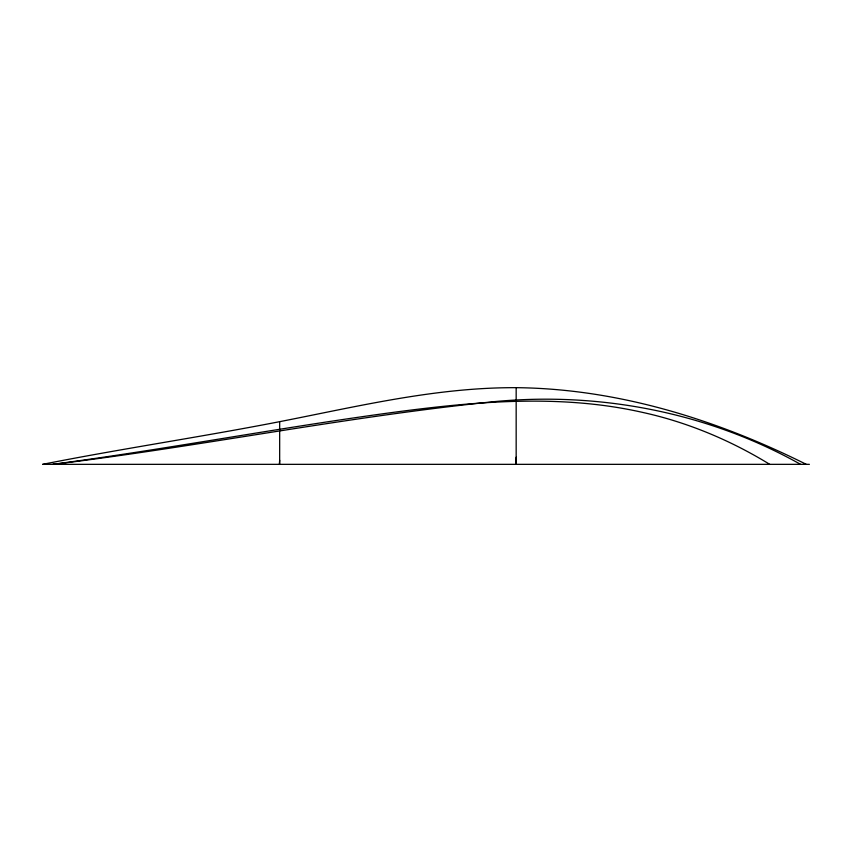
<?xml version="1.0" encoding="UTF-8"?>
<svg xmlns="http://www.w3.org/2000/svg" width="852" height="852" viewBox="0 0 852 852"><rect width="100%" height="100%" fill="white"/><g stroke="black" fill="none" stroke-linecap="round" stroke-linejoin="round"><path stroke-width="1.28" d="M279.669 464.34L279.68 421.687M516.163 464.34L516.163 387.681C436.075 387.298 357.797 406.425 279.68 421.665C200.859 437.044 121.367 448.727 42.6 464.34L809.4 464.34M516.163 457.236L515.971 464.34M279.68 460.25L279.349 464.34M52.558 464.34C165.629 449.387 277.731 427.981 390.748 412.709C474.159 401.548 559.924 393.613 642.877 412.464A382.889 380.343 -90 0 1 675.018 421.016C708.246 431.4 740.068 446.139 769.718 464.34M53.484 464.34C200.71 446.405 346.327 416.671 493.915 401.675C599.531 391.547 707.788 412.336 800.571 464.34M516.163 387.671C617.38 388.661 716.276 419.45 806.28 464.34"/></g></svg>
